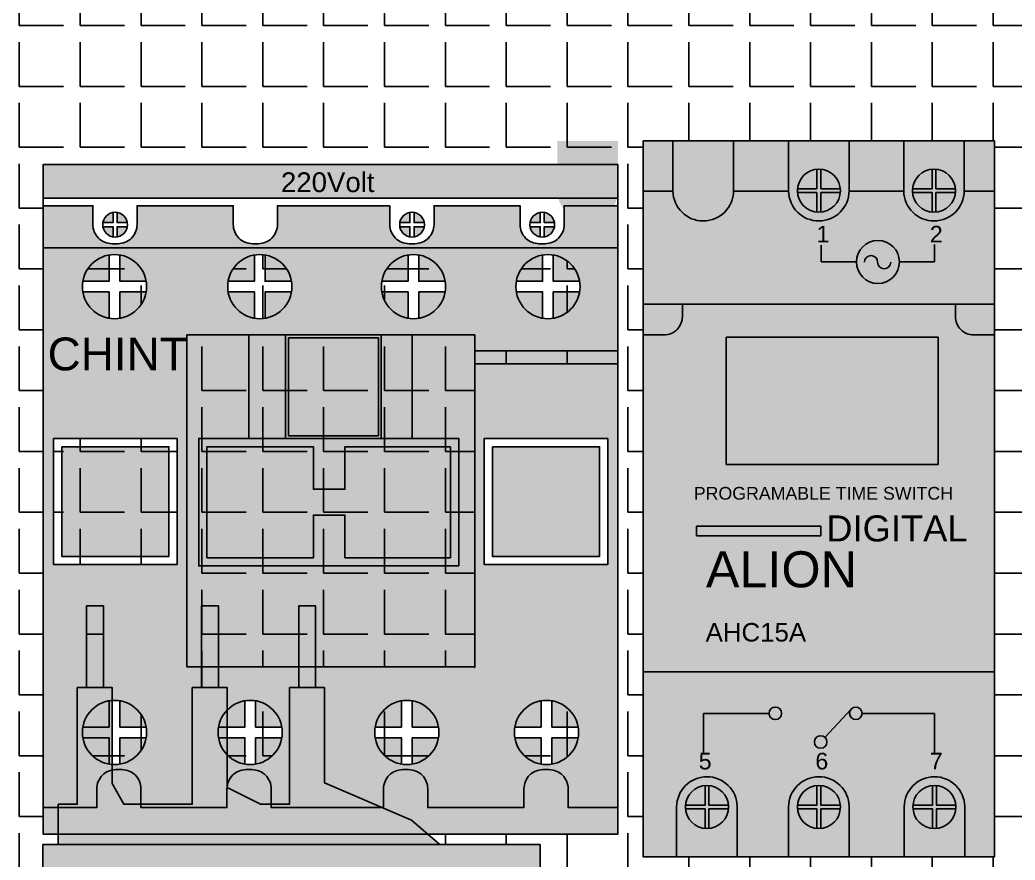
# Model space of a CAD drawing. Header units: millimetres. Extents: x 2499 to 4503, y 2704 to 3691.
# Drawn here: x 2582.6 to 2696.8, y 3380.6 to 3477 of the extents above; entities that cross this region are included whole.
import ezdxf

# ---------------------------------------------------------------- set-up
doc = ezdxf.new("R2010")
doc.units = ezdxf.units.MM
doc.layers.add('Rellenos sólidos', color=7, linetype='Continuous', true_color=0xffffff)
doc.styles.get("Standard").update_dxf_attribs({"font": 'arial.ttf'})

msp = doc.modelspace()

# ---------------------------------------------------------------- hatches: boundary and pattern name
at = {"true_color": 0xc7c8ca}
h = msp.add_hatch(color=9, dxfattribs=at)
h.dxf.hatch_style = 1
edge = h.paths.add_edge_path()
edge.add_line((2657.57, 3463.134), (2657.57, 3457.388))
edge.add_arc((2661.043, 3457.425), 3.473, 180.6084, 360)
edge.add_line((2664.515, 3457.425), (2664.515, 3463.134))
edge.add_line((2664.515, 3463.134), (2657.57, 3463.134))
edge = h.paths.add_edge_path()
edge.add_line((2644.304, 3463.134), (2644.304, 3457.388))
edge.add_arc((2647.777, 3457.425), 3.473, 180.6084, 360)
edge.add_line((2651.249, 3457.425), (2651.249, 3463.134))
edge.add_line((2651.249, 3463.134), (2644.304, 3463.134))
h = msp.add_hatch(color=7)
h.dxf.hatch_style = 1
h.paths.add_polyline_path([(2654.135, 3463.134), (2694.482, 3463.134), (2694.482, 3444.406), (2654.135, 3444.406)])
h = msp.add_hatch(color=9, dxfattribs=at)
h.dxf.hatch_style = 1
edge = h.paths.add_edge_path()
edge.add_line((2670.836, 3463.134), (2670.836, 3457.388))
edge.add_arc((2674.309, 3457.425), 3.473, 180.6084, 360)
edge.add_line((2677.781, 3457.425), (2677.781, 3463.134))
edge.add_line((2677.781, 3463.134), (2670.836, 3463.134))
edge = h.paths.add_edge_path()
edge.add_line((2657.57, 3463.134), (2657.57, 3457.388))
edge.add_arc((2661.043, 3457.425), 3.473, 180.6084, 360)
edge.add_line((2664.515, 3457.425), (2664.515, 3463.134))
edge.add_line((2664.515, 3463.134), (2657.57, 3463.134))
h = msp.add_hatch(color=9, dxfattribs=at)
h.dxf.hatch_style = 1
edge = h.paths.add_edge_path()
edge.add_line((2684.045, 3463.134), (2684.045, 3457.388))
edge.add_arc((2687.518, 3457.425), 3.473, 180.6084, 360)
edge.add_line((2690.99, 3457.425), (2690.99, 3463.134))
edge.add_line((2690.99, 3463.134), (2684.045, 3463.134))
edge = h.paths.add_edge_path()
edge.add_line((2670.779, 3463.134), (2670.779, 3457.388))
edge.add_arc((2674.252, 3457.425), 3.473, 180.6084, 360)
edge.add_line((2677.724, 3457.425), (2677.724, 3463.134))
edge.add_line((2677.724, 3463.134), (2670.779, 3463.134))
at = {"transparency": 33554681}
h = msp.add_hatch(color=150, dxfattribs=at)
h.dxf.hatch_style = 1
h.paths.add_polyline_path([(2651.232, 3460.451), (2585.296, 3460.451), (2585.296, 3456.556), (2651.232, 3456.556)])
at = {"true_color": 0xffffff, "transparency": 33554681}
h = msp.add_hatch(color=7, dxfattribs=at)
h.dxf.hatch_style = 1
h.paths.add_polyline_path([(2590.996, 3455.707), (2585.296, 3455.707), (2585.296, 3450.879), (2651.239, 3450.879), (2651.239, 3455.707), (2645.087, 3455.707), (2645.087, 3453.546, -0.4142136), (2642.885, 3451.344), (2642.218, 3451.344, -0.4142136), (2640.017, 3453.546), (2640.017, 3455.707), (2630.145, 3455.707), (2630.145, 3453.546, -0.4142136), (2627.943, 3451.344), (2627.276, 3451.344, -0.4142136), (2625.075, 3453.546), (2625.075, 3455.707), (2612.18, 3455.707), (2612.18, 3453.546, -0.4142136), (2609.979, 3451.344), (2609.312, 3451.344, -0.4142136), (2607.11, 3453.546), (2607.11, 3455.707), (2596.067, 3455.707), (2596.067, 3453.546, -0.4142136), (2593.865, 3451.344), (2593.198, 3451.344, -0.4142136), (2590.996, 3453.546)])
h = msp.add_hatch(color=7, dxfattribs=at)
h.dxf.hatch_style = 1
h.paths.add_polyline_path([(2594.096, 3398.87), (2594.096, 3395.852), (2597.115, 3395.852, 0.3191977)])
h.paths.add_polyline_path([(2592.868, 3398.87, 0.3191977), (2589.85, 3395.852), (2592.868, 3395.852)])
h.paths.add_polyline_path([(2592.868, 3394.624), (2589.85, 3394.624, 0.3191977), (2592.868, 3391.605)])
h.paths.add_polyline_path([(2597.115, 3394.624), (2594.096, 3394.624), (2594.096, 3391.605, 0.3191977)])
h.paths.add_polyline_path([(2608.44, 3398.87, 0.3191977), (2605.422, 3395.852), (2608.44, 3395.852)])
h.paths.add_polyline_path([(2609.668, 3398.87), (2609.668, 3395.852), (2612.687, 3395.852, 0.3191977)])
h.paths.add_polyline_path([(2612.687, 3394.624), (2609.668, 3394.624), (2609.668, 3391.605, 0.3191977)])
h.paths.add_polyline_path([(2608.44, 3394.624), (2605.422, 3394.624, 0.3191977), (2608.44, 3391.605)])
h.paths.add_polyline_path([(2627.643, 3398.87), (2627.643, 3395.852), (2630.662, 3395.852, 0.3191977)])
h.paths.add_polyline_path([(2626.415, 3398.87, 0.3191977), (2623.397, 3395.852), (2626.415, 3395.852)])
h.paths.add_polyline_path([(2626.415, 3394.624), (2623.397, 3394.624, 0.3191977), (2626.415, 3391.605)])
h.paths.add_polyline_path([(2630.662, 3394.624), (2627.643, 3394.624), (2627.643, 3391.605, 0.3191977)])
h.paths.add_polyline_path([(2642.439, 3398.87, 0.3191977), (2639.42, 3395.852), (2642.439, 3395.852)])
h.paths.add_polyline_path([(2642.439, 3394.624), (2639.42, 3394.624, 0.3191977), (2642.439, 3391.605)])
h.paths.add_polyline_path([(2646.685, 3394.624), (2643.667, 3394.624), (2643.667, 3391.605, 0.3191977)])
h.paths.add_polyline_path([(2643.667, 3398.87), (2643.667, 3395.852), (2646.685, 3395.852, 0.3191977)])
h.paths.add_polyline_path([(2610.766, 3450.048), (2610.766, 3447.029), (2613.785, 3447.029, 0.3191977)])
h.paths.add_polyline_path([(2609.538, 3450.048, 0.3191977), (2606.519, 3447.029), (2609.538, 3447.029)])
h.paths.add_polyline_path([(2609.538, 3445.801), (2606.519, 3445.801, 0.3191977), (2609.538, 3442.783)])
h.paths.add_polyline_path([(2613.785, 3445.801), (2610.766, 3445.801), (2610.766, 3442.783, 0.3191977)])
h.paths.add_polyline_path([(2594.096, 3450.048), (2594.096, 3447.029), (2597.115, 3447.029, 0.3191977)])
h.paths.add_polyline_path([(2592.868, 3450.048, 0.3191977), (2589.85, 3447.029), (2592.868, 3447.029)])
h.paths.add_polyline_path([(2592.868, 3445.801), (2589.85, 3445.801, 0.3191977), (2592.868, 3442.783)])
h.paths.add_polyline_path([(2597.115, 3445.801), (2594.096, 3445.801), (2594.096, 3442.783, 0.3191977)])
h.paths.add_polyline_path([(2627.176, 3450.048, 0.3191977), (2624.157, 3447.029), (2627.176, 3447.029)])
h.paths.add_polyline_path([(2627.176, 3445.801), (2624.157, 3445.801, 0.3191977), (2627.176, 3442.783)])
h.paths.add_polyline_path([(2631.423, 3445.801), (2628.404, 3445.801), (2628.404, 3442.783, 0.3191977)])
h.paths.add_polyline_path([(2628.404, 3450.048), (2628.404, 3447.029), (2631.423, 3447.029, 0.3191977)])
h.paths.add_polyline_path([(2642.608, 3450.048, 0.3191977), (2639.589, 3447.029), (2642.608, 3447.029)])
h.paths.add_polyline_path([(2643.836, 3450.048), (2643.836, 3447.029), (2646.855, 3447.029, 0.3191977)])
h.paths.add_polyline_path([(2646.855, 3445.801), (2643.836, 3445.801), (2643.836, 3442.783, 0.3191977)])
h.paths.add_polyline_path([(2642.608, 3445.801), (2639.589, 3445.801, 0.3191977), (2642.608, 3442.783)])
h.paths.add_polyline_path([(2643.969, 3453.289), (2642.805, 3453.289), (2642.805, 3452.125, 0.3191977)])
h.paths.add_polyline_path([(2642.805, 3454.926), (2642.805, 3453.762), (2643.969, 3453.762, 0.3191977)])
h.paths.add_polyline_path([(2642.332, 3454.926, 0.3191977), (2641.168, 3453.762), (2642.332, 3453.762)])
h.paths.add_polyline_path([(2642.332, 3453.289), (2641.168, 3453.289, 0.3191977), (2642.332, 3452.125)])
h.paths.add_polyline_path([(2629.027, 3453.289), (2627.863, 3453.289), (2627.863, 3452.125, 0.3191977)])
h.paths.add_polyline_path([(2627.863, 3454.926), (2627.863, 3453.762), (2629.027, 3453.762, 0.3191977)])
h.paths.add_polyline_path([(2627.39, 3454.926, 0.3191977), (2626.226, 3453.762), (2627.39, 3453.762)])
h.paths.add_polyline_path([(2627.39, 3453.289), (2626.226, 3453.289, 0.3191977), (2627.39, 3452.125)])
h.paths.add_polyline_path([(2593.311, 3454.926, 0.3191977), (2592.148, 3453.762), (2593.311, 3453.762)])
h.paths.add_polyline_path([(2593.785, 3454.926), (2593.785, 3453.762), (2594.948, 3453.762, 0.3191977)])
h.paths.add_polyline_path([(2594.948, 3453.289), (2593.785, 3453.289), (2593.785, 3452.125, 0.3191977)])
h.paths.add_polyline_path([(2593.311, 3453.289), (2592.148, 3453.289, 0.3191977), (2593.311, 3452.125)])
at = {"true_color": 0x000000, "transparency": 33554681}
h = msp.add_hatch(color=18, dxfattribs=at)
h.dxf.hatch_style = 1
h.paths.add_polyline_path([(2601.793, 3440.869), (2601.771, 3440.869), (2601.793, 3440.894), (2601.793, 3440.869), (2634.847, 3440.869), (2634.847, 3439.037), (2651.239, 3439.037), (2651.239, 3440.869), (2651.239, 3450.879), (2585.296, 3450.879), (2585.296, 3386.605), (2591.448, 3386.605), (2591.448, 3388.767, -0.4142136), (2593.65, 3390.968), (2594.317, 3390.968, -0.4142136), (2596.518, 3388.767), (2596.518, 3386.605), (2606.39, 3386.605), (2606.39, 3388.767, -0.4142136), (2608.592, 3390.968), (2609.259, 3390.968, -0.4142136), (2611.46, 3388.767), (2611.46, 3386.605), (2624.355, 3386.605), (2624.355, 3388.767, -0.4142136), (2626.557, 3390.968), (2627.223, 3390.968, -0.4142136), (2629.425, 3388.767), (2629.425, 3386.605), (2640.469, 3386.605), (2640.469, 3388.767, -0.4142136), (2642.67, 3390.968), (2643.337, 3390.968, -0.4142136), (2645.539, 3388.767), (2645.539, 3386.605), (2651.239, 3386.605), (2651.239, 3437.57), (2634.847, 3437.57), (2634.847, 3402.767), (2601.793, 3402.767)])
h.paths.add_polyline_path([(2600.663, 3428.976), (2600.663, 3414.504), (2586.483, 3414.504), (2586.483, 3428.976)], flags=16)
h.paths.add_polyline_path([(2599.716, 3428.029), (2599.716, 3415.451), (2587.43, 3415.451), (2587.43, 3428.029)], flags=0)
h.paths.add_polyline_path([(2589.798, 3446.415, -1), (2597.166, 3446.415, -1)], flags=16)
h.paths.add_polyline_path([(2606.468, 3446.415, -1), (2613.836, 3446.415, -1)], flags=16)
h.paths.add_polyline_path([(2597.166, 3395.238, -1), (2589.798, 3395.238, -1)], flags=16)
h.paths.add_polyline_path([(2624.106, 3446.415, -1), (2631.474, 3446.415, -1)], flags=16)
h.paths.add_polyline_path([(2612.738, 3395.238, -1), (2605.37, 3395.238, -1)], flags=16)
h.paths.add_polyline_path([(2635.904, 3428.976), (2650.084, 3428.976), (2650.084, 3414.504), (2635.904, 3414.504)], flags=16)
h.paths.add_polyline_path([(2636.85, 3428.029), (2649.137, 3428.029), (2649.137, 3415.451), (2636.85, 3415.451)], flags=0)
h.paths.add_polyline_path([(2630.714, 3395.238, -1), (2623.345, 3395.238, -1)], flags=16)
h.paths.add_polyline_path([(2639.538, 3446.415, -1), (2646.906, 3446.415, -1)], flags=16)
h.paths.add_polyline_path([(2646.737, 3395.238, -1), (2639.368, 3395.238, -1)], flags=16)
h.paths.add_polyline_path([(2584.602, 3434.679), (2602.569, 3434.679), (2602.569, 3442.445), (2584.602, 3442.445)], flags=9)
at = {"true_color": 0xffffff}
h = msp.add_hatch(color=7, dxfattribs=at)
h.dxf.hatch_style = 1
h.paths.add_polyline_path([(2654.135, 3444.406), (2694.482, 3444.406), (2694.482, 3402.2), (2654.135, 3402.2)])
h.paths.add_polyline_path([(2654.135, 3402.2), (2694.482, 3402.2), (2694.482, 3380.973), (2654.135, 3380.973)])
at = {"true_color": 0x000000}
h = msp.add_hatch(color=18, dxfattribs=at)
h.dxf.hatch_style = 1
h.paths.add_polyline_path([(2601.793, 3440.869), (2634.847, 3440.869), (2634.847, 3402.767), (2601.793, 3402.767)])
at = {"true_color": 0x636466}
h = msp.add_hatch(color=251, dxfattribs=at)
h.dxf.hatch_style = 1
h.paths.add_polyline_path([(2663.686, 3440.611), (2688.006, 3440.611), (2688.006, 3426.001), (2663.686, 3426.001)])
h = msp.add_hatch(color=150)
h.dxf.hatch_style = 1
h.paths.add_polyline_path([(2634.847, 3439.037), (2651.239, 3439.037), (2651.239, 3437.57), (2634.847, 3437.57)])
h = msp.add_hatch(color=150)
h.dxf.hatch_style = 1
h.paths.add_polyline_path([(2587.43, 3428.029), (2599.716, 3428.029), (2599.716, 3415.451), (2587.43, 3415.451)])
h.paths.add_polyline_path([(2636.85, 3428.029), (2649.137, 3428.029), (2649.137, 3415.451), (2636.85, 3415.451)])
h = msp.add_hatch(color=150)
h.dxf.hatch_style = 1
h.paths.add_polyline_path([(2632.032, 3428.038), (2632.032, 3415.3), (2619.921, 3415.3), (2619.921, 3420.184), (2616.311, 3420.184), (2616.311, 3415.3), (2604.094, 3415.3), (2604.094, 3428.038), (2616.311, 3428.038), (2616.311, 3423.153), (2619.921, 3423.153), (2619.921, 3428.038)])
at = {"true_color": 0x000000}
h = msp.add_hatch(color=18, dxfattribs=at)
h.dxf.hatch_style = 1
h.paths.add_polyline_path([(2660.277, 3418.9), (2674.529, 3418.9), (2674.529, 3417.826), (2660.277, 3417.826)])
h = msp.add_hatch(color=18, dxfattribs=at)
h.dxf.hatch_style = 1
h.paths.add_polyline_path([(2606.422, 3388.936), (2610.22, 3386.988), (2613.565, 3386.988), (2613.565, 3400.384), (2617.577, 3400.384), (2617.577, 3389.461), (2627.57, 3385.173), (2630.812, 3382.362), (2587.033, 3382.362), (2587.033, 3386.988), (2589.201, 3386.988), (2589.201, 3400.384), (2593.213, 3400.384), (2593.213, 3389.374), (2594.536, 3386.988), (2602.411, 3386.988), (2602.411, 3400.384), (2606.422, 3400.384)])
at = {"true_color": 0xffffff, "transparency": 33554681}
h = msp.add_hatch(color=7, dxfattribs=at)
h.dxf.hatch_style = 1
h.paths.add_polyline_path([(2651.239, 3386.605), (2645.539, 3386.605), (2645.539, 3388.767, 0.4142136), (2643.337, 3390.968), (2642.67, 3390.968, 0.4142136), (2640.469, 3388.767), (2640.469, 3386.605), (2629.425, 3386.605), (2629.425, 3388.767, 0.4142136), (2627.223, 3390.968), (2626.557, 3390.968, 0.4142136), (2624.355, 3388.767), (2624.355, 3386.605), (2611.46, 3386.605), (2611.46, 3388.767, 0.4142136), (2609.259, 3390.968), (2608.592, 3390.968, 0.4142136), (2606.39, 3388.767), (2606.39, 3386.605), (2596.518, 3386.605), (2596.518, 3388.767, 0.4142136), (2594.317, 3390.968), (2593.65, 3390.968, 0.4142136), (2591.448, 3388.767), (2591.448, 3386.605), (2585.296, 3386.605), (2585.296, 3383.546), (2651.239, 3383.546)])
at = {"true_color": 0xc7c8ca}
h = msp.add_hatch(color=9, dxfattribs=at)
h.dxf.hatch_style = 1
edge = h.paths.add_edge_path()
edge.add_line((2664.935, 3380.973), (2664.935, 3386.718))
edge.add_arc((2661.463, 3386.682), 3.473, 0.6084, 180)
edge.add_line((2657.99, 3386.682), (2657.99, 3380.973))
edge.add_line((2657.99, 3380.973), (2664.935, 3380.973))
h = msp.add_hatch(color=9, dxfattribs=at)
h.dxf.hatch_style = 1
edge = h.paths.add_edge_path()
edge.add_line((2677.781, 3380.973), (2677.781, 3386.718))
edge.add_arc((2674.309, 3386.682), 3.473, 0.6084, 180)
edge.add_line((2670.836, 3386.682), (2670.836, 3380.973))
edge.add_line((2670.836, 3380.973), (2677.781, 3380.973))
h = msp.add_hatch(color=9, dxfattribs=at)
h.dxf.hatch_style = 1
edge = h.paths.add_edge_path()
edge.add_line((2691.047, 3380.973), (2691.047, 3386.718))
edge.add_arc((2687.575, 3386.682), 3.473, 0.6084, 180)
edge.add_line((2684.102, 3386.682), (2684.102, 3380.973))
edge.add_line((2684.102, 3380.973), (2691.047, 3380.973))
h = msp.add_hatch(color=7)
h.dxf.hatch_style = 1
h.paths.add_polyline_path([(2585.262, 3382.362), (2642.324, 3382.362), (2642.324, 3342.535), (2585.262, 3342.535)])
at = {"layer": 'Rellenos sólidos', "transparency": 33554681}
h = msp.add_hatch(dxfattribs=at)
h.set_pattern_fill('ANGLE', color=9)
h.set_pattern_definition([(0, (151.768, -71.9964), (0, 6.985), [5.08, -1.905]), (90, (151.768, -71.9964), (-6.985, 4e-16), [5.08, -1.905])])
h.paths.add_polyline_path([(2789.174, 3680.88), (2509.174, 3680.88), (2509.174, 3300.88), (2789.174, 3300.88)])
h.paths.add_polyline_path([(2585.517, 3655.764), (2735.77, 3655.764), (2735.77, 3625.764), (2736.04, 3625.764), (2736.04, 3325.098), (2706.04, 3325.098), (2706.04, 3481.035), (2585.816, 3481.035), (2585.816, 3511.035), (2706.04, 3511.035), (2706.04, 3625.764), (2585.517, 3625.764)], flags=16)
h.paths.add_polyline_path([(2622.415, 3562.938), (2622.415, 3577.969), (2638.415, 3577.969), (2638.415, 3562.938, 0.4550691), (2639.517, 3561.978), (2639.517, 3592.469), (2621.517, 3592.469), (2621.517, 3588.935), (2636.672, 3588.933), (2636.672, 3587.736), (2621.517, 3587.738), (2621.517, 3561.972, 0.3928548)], flags=0)
h.paths.add_polyline_path([(2626.528, 3603.019), (2630.217, 3603.019), (2630.217, 3606.708, 0.3708915)], flags=0)
h.paths.add_polyline_path([(2630.517, 3592.469), (2630.517, 3598.719), (2630.217, 3602.419), (2630.217, 3598.719)], flags=0)
h.paths.add_polyline_path([(2585.517, 3612.969), (2603.517, 3612.969), (2621.517, 3612.969), (2621.517, 3592.469), (2639.517, 3592.469), (2639.517, 3547.469), (2639.517, 3526.969), (2636.059, 3526.969), (2636.059, 3525.725, -0.4142136), (2635.09, 3524.756), (2625.344, 3524.756, -0.4142136), (2624.374, 3525.725), (2624.374, 3526.969), (2621.517, 3526.969), (2603.517, 3526.969), (2599.884, 3526.969), (2599.884, 3525.769, -0.4142136), (2598.915, 3524.8), (2589.169, 3524.8, -0.4142136), (2588.199, 3525.769), (2588.199, 3526.969), (2585.517, 3526.969), (2585.517, 3547.469), (2585.517, 3592.469)], flags=16)
h.paths.add_polyline_path([(2598.506, 3602.419), (2594.817, 3602.419), (2594.817, 3598.731, 0.3708915)], flags=0)
h.paths.add_polyline_path([(2594.217, 3602.419), (2594.217, 3598.719), (2594.517, 3592.469), (2594.517, 3598.719)], flags=0)
h.paths.add_polyline_path([(2616.506, 3602.419), (2612.817, 3602.419), (2612.817, 3598.731, 0.3708915)], flags=0)
h.paths.add_polyline_path([(2612.217, 3602.419), (2612.217, 3598.719), (2612.517, 3592.469), (2612.517, 3598.719)], flags=0)
h.paths.add_polyline_path([(2595.043, 3582.482), (2600.085, 3582.482), (2600.085, 3580.684), (2595.043, 3580.684)], flags=0)
h.paths.add_polyline_path([(2609.448, 3582.482), (2614.49, 3582.482), (2614.49, 3580.684), (2609.448, 3580.684)], flags=0)
h.paths.add_polyline_path([(2627.635, 3582.302), (2632.677, 3582.302), (2632.677, 3580.504), (2627.635, 3580.504)], flags=0)
h.paths.add_polyline_path([(2598.506, 3536.919), (2594.817, 3536.919), (2594.817, 3533.231, 0.3708915)], flags=0)
h.paths.add_polyline_path([(2594.517, 3547.469), (2594.517, 3541.219), (2594.817, 3537.519), (2594.817, 3541.219)], flags=0)
h.paths.add_polyline_path([(2663.529, 3562.626), (2663.529, 3577.657), (2679.529, 3577.657), (2679.529, 3562.626, 0.4550691), (2680.631, 3561.666), (2680.631, 3592.157), (2662.631, 3592.157), (2662.631, 3588.622), (2677.786, 3588.62), (2677.786, 3587.423), (2662.66, 3587.428), (2662.631, 3587.428), (2662.631, 3561.659, 0.3928548)], flags=0)
h.paths.add_polyline_path([(2645.529, 3562.626), (2645.529, 3577.657), (2661.529, 3577.657), (2661.529, 3562.626, 0.4550691), (2662.631, 3561.666), (2662.631, 3561.657), (2680.631, 3561.657), (2680.631, 3592.157), (2662.631, 3592.157), (2662.574, 3592.157), (2644.631, 3592.157), (2644.631, 3561.659, 0.3928548)], flags=0)
h.paths.add_polyline_path([(2644.631, 3612.657), (2662.638, 3612.657), (2680.631, 3612.657), (2680.631, 3592.157), (2680.631, 3547.157), (2680.631, 3526.657), (2677.173, 3526.657), (2677.173, 3525.412, -0.4142136), (2676.204, 3524.443), (2666.458, 3524.443, -0.4142136), (2665.489, 3525.412), (2665.489, 3526.657), (2662.631, 3526.657), (2658.998, 3526.657), (2658.998, 3525.456, -0.4142136), (2658.029, 3524.487), (2648.283, 3524.487, -0.4142136), (2647.314, 3525.456), (2647.314, 3526.657), (2644.631, 3526.657), (2644.631, 3547.157), (2644.631, 3556.893, -0.1162283), (2644.529, 3557.326), (2644.529, 3561.657), (2644.631, 3592.157)], flags=16)
h.paths.add_polyline_path([(2667.642, 3602.707), (2671.331, 3602.707), (2671.331, 3606.395, 0.3708915)], flags=0)
h.paths.add_polyline_path([(2671.631, 3592.157), (2671.631, 3598.407), (2671.331, 3602.107), (2671.331, 3598.407)], flags=0)
h.paths.add_polyline_path([(2675.62, 3536.607), (2671.931, 3536.607), (2671.931, 3532.918, 0.3708915)], flags=0)
h.paths.add_polyline_path([(2671.631, 3547.157), (2671.631, 3540.907), (2671.931, 3537.207), (2671.931, 3540.907)], flags=0)
h.paths.add_polyline_path([(2657.62, 3536.607), (2653.931, 3536.607), (2653.931, 3532.918, 0.3708915)], flags=0)
h.paths.add_polyline_path([(2653.631, 3547.157), (2653.631, 3540.907), (2653.931, 3537.207), (2653.931, 3540.907)], flags=0)
h.paths.add_polyline_path([(2649.642, 3602.707), (2653.331, 3602.707), (2653.331, 3606.395, 0.3708915)], flags=0)
h.paths.add_polyline_path([(2653.631, 3592.157), (2653.631, 3598.407), (2653.331, 3602.107), (2653.331, 3598.407)], flags=0)
h.paths.add_polyline_path([(2644.631, 3557.657), (2662.687, 3557.657), (2680.471, 3557.657, -0.52034), (2679.56, 3556.357), (2673.054, 3556.357, 0.0368354), (2672.912, 3556.346), (2662.634, 3554.836), (2662.631, 3547.157), (2662.613, 3547.157), (2644.631, 3547.157)], flags=0)
h.paths.add_polyline_path([(2616.506, 3536.919), (2612.817, 3536.919), (2612.817, 3533.231, 0.3708915)], flags=0)
h.paths.add_polyline_path([(2612.517, 3547.469), (2612.517, 3541.219), (2612.217, 3537.519), (2612.217, 3541.219)], flags=0)
h.paths.add_polyline_path([(2654.157, 3582.169), (2659.199, 3582.169), (2659.199, 3580.371), (2654.157, 3580.371)], flags=0)
h.paths.add_polyline_path([(2634.506, 3536.919), (2630.817, 3536.919), (2630.817, 3533.231, 0.3708915)], flags=0)
h.paths.add_polyline_path([(2668.75, 3581.99), (2673.792, 3581.99), (2673.792, 3580.191), (2668.75, 3580.191)], flags=0)
h.paths.add_polyline_path([(2585.296, 3460.451), (2651.232, 3460.451), (2651.232, 3456.556), (2651.239, 3456.556), (2651.239, 3450.879), (2651.239, 3383.546), (2629.446, 3383.546), (2630.812, 3382.362), (2642.324, 3382.362), (2642.324, 3342.535), (2640.123, 3342.535), (2640.123, 3321.866), (2638.797, 3321.87), (2638.797, 3319.019), (2629.345, 3319.019), (2629.345, 3321.897), (2618.824, 3321.927), (2618.824, 3319.019), (2609.372, 3319.019), (2609.372, 3321.954), (2600.675, 3321.979), (2600.675, 3319.019), (2591.223, 3319.019), (2591.223, 3322.006), (2587.842, 3322.016), (2587.842, 3342.535), (2585.262, 3342.535), (2585.262, 3382.362), (2587.033, 3382.362), (2587.033, 3383.546), (2585.296, 3383.546), (2585.296, 3450.879), (2585.296, 3456.556)], flags=16)
h.paths.add_polyline_path([(2594.948, 3453.289), (2593.785, 3453.289), (2593.785, 3452.125, 0.3191977)], flags=16)
h.paths.add_polyline_path([(2629.027, 3453.289), (2627.863, 3453.289), (2627.863, 3452.125, 0.3191977)], flags=16)
h.paths.add_polyline_path([(2643.969, 3453.289), (2642.805, 3453.289), (2642.805, 3452.125, 0.3191977)], flags=16)
h.paths.add_polyline_path([(2597.166, 3446.415, -1), (2589.798, 3446.415, -1)], flags=16)
h.paths.add_polyline_path([(2613.836, 3446.415, -1), (2606.468, 3446.415, -1)], flags=16)
h.paths.add_polyline_path([(2631.474, 3446.415, -1), (2624.106, 3446.415, -1)], flags=16)
h.paths.add_polyline_path([(2634.847, 3440.869), (2634.847, 3439.037), (2651.239, 3439.037), (2651.239, 3437.57), (2634.847, 3437.57), (2634.847, 3402.767), (2616.565, 3402.767), (2616.565, 3400.384), (2614.624, 3400.384), (2614.624, 3402.767), (2605.41, 3402.767), (2605.41, 3400.384), (2603.469, 3400.384), (2603.469, 3402.767), (2601.793, 3402.767), (2601.793, 3440.869), (2601.771, 3440.869), (2601.793, 3440.894), (2601.793, 3440.869)], flags=16)
h.paths.add_polyline_path([(2654.135, 3463.134), (2670.836, 3463.134), (2670.836, 3463.134), (2677.781, 3463.134), (2684.045, 3463.134), (2684.045, 3463.134), (2690.99, 3463.134), (2694.482, 3463.134), (2694.482, 3444.406), (2694.482, 3440.87), (2694.482, 3402.2), (2694.482, 3380.973), (2691.047, 3380.973), (2691.047, 3380.973), (2684.102, 3380.973), (2677.781, 3380.973), (2677.781, 3380.973), (2670.836, 3380.973), (2664.935, 3380.973), (2664.935, 3380.973), (2657.99, 3380.973), (2654.135, 3380.973), (2654.135, 3402.2), (2654.135, 3444.406)], flags=16)
h.paths.add_polyline_path([(2664.515, 3463.134), (2664.515, 3457.388), (2664.515, 3457.388, -0.9894375), (2657.57, 3457.388), (2657.57, 3463.134)], flags=0)
h.paths.add_polyline_path([(2608.888, 3440.869), (2613.115, 3440.869), (2624.08, 3440.869), (2627.621, 3440.869), (2627.621, 3428.985), (2632.979, 3428.985), (2632.979, 3414.353), (2603.148, 3414.353), (2603.148, 3428.985), (2608.888, 3428.985)], flags=0)
h.paths.add_polyline_path([(2613.43, 3440.554), (2623.765, 3440.554), (2623.765, 3429.3), (2613.43, 3429.3)], flags=0)
h.paths.add_polyline_path([(2646.906, 3446.415, -1), (2639.538, 3446.415, -1)], flags=16)
h.paths.add_polyline_path([(2586.483, 3428.976), (2600.663, 3428.976), (2600.663, 3414.504), (2586.483, 3414.504)], flags=16)
h.paths.add_polyline_path([(2587.43, 3428.029), (2599.716, 3428.029), (2599.716, 3415.451), (2587.43, 3415.451)], flags=0)
h.paths.add_polyline_path([(2604.094, 3428.038), (2616.311, 3428.038), (2616.311, 3423.153), (2619.921, 3423.153), (2619.921, 3428.038), (2632.032, 3428.038), (2632.032, 3415.3), (2619.921, 3415.3), (2619.921, 3420.184), (2616.311, 3420.184), (2616.311, 3415.3), (2604.094, 3415.3)], flags=0)
h.paths.add_polyline_path([(2676.77, 3457.209), (2674.525, 3457.209), (2674.525, 3454.964, 0.3637788)], flags=0)
h.paths.add_polyline_path([(2674.092, 3459.896), (2674.092, 3457.641), (2674.525, 3457.641), (2674.525, 3459.896)], flags=0)
h.paths.add_polyline_path([(2671.838, 3457.641), (2674.092, 3457.641), (2674.092, 3457.209), (2671.838, 3457.209)], flags=0)
h.paths.add_polyline_path([(2654.135, 3444.406), (2658.645, 3444.406), (2658.645, 3442.965, -0.4142136), (2656.55, 3440.87), (2654.135, 3440.87)], flags=0)
h.paths.add_polyline_path([(2678.614, 3449.249, -1), (2683.555, 3449.249, -1)], flags=0)
h.paths.add_polyline_path([(2689.979, 3457.209), (2687.734, 3457.209), (2687.734, 3454.964, 0.3637788)], flags=0)
h.paths.add_polyline_path([(2635.904, 3428.976), (2650.084, 3428.976), (2650.084, 3414.504), (2635.904, 3414.504)], flags=0)
h.paths.add_polyline_path([(2687.302, 3459.896), (2687.302, 3457.641), (2687.734, 3457.641), (2687.734, 3459.896)], flags=0)
h.paths.add_polyline_path([(2685.047, 3457.641), (2687.302, 3457.641), (2687.302, 3457.209), (2685.047, 3457.209)], flags=0)
h.paths.add_polyline_path([(2636.85, 3428.029), (2649.137, 3428.029), (2649.137, 3415.451), (2636.85, 3415.451)], flags=0)
h.paths.add_polyline_path([(2663.686, 3440.611), (2688.006, 3440.611), (2688.006, 3426.001), (2663.686, 3426.001)], flags=0)
h.paths.add_polyline_path([(2590.26, 3409.763), (2592.2, 3409.763), (2592.2, 3400.384), (2590.26, 3400.384)], flags=16)
h.paths.add_polyline_path([(2597.166, 3395.238, -1), (2589.798, 3395.238, -1)], flags=16)
h.paths.add_polyline_path([(2612.738, 3395.238, -1), (2605.37, 3395.238, -1)], flags=16)
h.paths.add_polyline_path([(2660.277, 3418.9), (2674.529, 3418.9), (2674.529, 3417.826), (2660.277, 3417.826)], flags=0)
h.paths.add_polyline_path([(2630.714, 3395.238, -1), (2623.345, 3395.238, -1)], flags=16)
h.paths.add_polyline_path([(2646.737, 3395.238, -1), (2639.368, 3395.238, -1)], flags=16)
h.paths.add_polyline_path([(2602.927, 3378.887), (2609.759, 3378.887), (2609.759, 3378.219), (2602.927, 3378.219)], flags=16)
h.paths.add_polyline_path([(2592.77, 3376.255), (2635.699, 3376.255, -0.4142136), (2641.155, 3370.799), (2641.155, 3361.445, -0.4142136), (2635.699, 3355.989), (2592.77, 3355.989, -0.4142136), (2587.313, 3361.445), (2587.313, 3370.799, -0.4142136)], flags=16)
h.paths.add_polyline_path([(2668.599, 3397.431, -1), (2670.028, 3397.431, -1)], flags=0)
h.paths.add_polyline_path([(2606.315, 3366.028, -0.1381741), (2605.424, 3362.43, -0.1657212), (2612.55, 3368.408), (2612.563, 3375.088), (2604.846, 3375.088, 0.1989124), (2594.651, 3370.866, -0.6678444)], flags=0)
h.paths.add_polyline_path([(2679.269, 3397.431, -1), (2677.839, 3397.431, -0.1897816), (2678.031, 3397.918), (2675.005, 3394.67, -0.2080751), (2675.232, 3394.148, -1), (2673.803, 3394.148, -0.6555262), (2675.005, 3394.67), (2678.031, 3397.918, -0.6809807)], flags=0)
h.paths.add_polyline_path([(2659.002, 3386.898), (2661.247, 3386.898), (2661.247, 3389.143, 0.3637788)], flags=0)
h.paths.add_polyline_path([(2597.477, 3368.401), (2599.32, 3367.057), (2600.667, 3368.898), (2601.856, 3368.028), (2600.51, 3366.188), (2602.351, 3364.845), (2601.482, 3363.655), (2599.64, 3364.999), (2598.293, 3363.159), (2597.104, 3364.029), (2598.45, 3365.868), (2596.609, 3367.211)], flags=0)
h.paths.add_polyline_path([(2661.679, 3386.898), (2663.933, 3386.898), (2663.933, 3386.465), (2661.679, 3386.465)], flags=0)
h.paths.add_polyline_path([(2671.848, 3386.898), (2674.092, 3386.898), (2674.092, 3389.143, 0.3637788)], flags=0)
h.paths.add_polyline_path([(2674.525, 3386.898), (2676.779, 3386.898), (2676.779, 3386.465), (2674.525, 3386.465)], flags=0)
h.paths.add_polyline_path([(2624.455, 3368.48), (2632.649, 3368.48, -0.882178), (2632.649, 3358.24), (2624.455, 3358.24, -0.882178)], flags=0)
h.paths.add_polyline_path([(2627.821, 3363.456, -1), (2621.861, 3363.456, -1)], flags=0)
h.paths.add_polyline_path([(2626.058, 3363.456, -1), (2623.624, 3363.456, -1)], flags=0)
h.paths.add_polyline_path([(2632.072, 3366.395), (2632.088, 3366.365, -0.0809826), (2633.049, 3366.365), (2633.066, 3366.395), (2633.066, 3366.363, -0.3660848), (2635.556, 3363.417, -1), (2629.582, 3363.417, -0.3660848), (2632.072, 3366.363)], flags=0)
h.paths.add_polyline_path([(2685.114, 3386.898), (2687.358, 3386.898), (2687.358, 3389.143, 0.3637788)], flags=0)
h.paths.add_polyline_path([(2687.791, 3386.465), (2690.045, 3386.465), (2687.791, 3386.898)], flags=0)
h.paths.add_polyline_path([(2596.575, 3350.519, -1), (2590.846, 3350.519, -1)], flags=16)
h.paths.add_polyline_path([(2607.912, 3350.519, -1), (2602.183, 3350.519, -1)], flags=16)
h.paths.add_polyline_path([(2623.571, 3350.519, -1), (2617.843, 3350.519, -1)], flags=16)
h.paths.add_polyline_path([(2635.508, 3350.519, -1), (2629.779, 3350.519, -1)], flags=16)
h.paths.add_polyline_path([(2598.514, 3332.364, -1), (2592.786, 3332.364, -1)], flags=16)
h.paths.add_polyline_path([(2616.878, 3332.238, -1), (2611.149, 3332.238, -1)], flags=16)
h.paths.add_polyline_path([(2635.672, 3332.364, -1), (2629.944, 3332.364, -1)], flags=16)
h.paths.add_polyline_path([(2646.497, 3580.491), (2648.97, 3580.491), (2648.97, 3581.369), (2646.497, 3581.369)], flags=8)
h.paths.add_polyline_path([(2646.517, 3581.449), (2648.902, 3581.449), (2648.902, 3582.327), (2646.517, 3582.327)], flags=8)
h.paths.add_polyline_path([(2646.043, 3582.381), (2648.9, 3582.381), (2648.9, 3583.82), (2646.043, 3583.82)], flags=8)
h.paths.add_polyline_path([(2646.012, 3583.945), (2651.022, 3583.945), (2651.022, 3585.367), (2646.012, 3585.367)], flags=8)
h.paths.add_polyline_path([(2645.604, 3587.587), (2657.567, 3587.587), (2657.567, 3591.465), (2645.604, 3591.465)], flags=8)
h.paths.add_polyline_path([(2686.484, 3450.431), (2688.925, 3450.431), (2688.925, 3454.37), (2686.484, 3454.37)], flags=8)
h.paths.add_polyline_path([(2673.26, 3450.431), (2675.701, 3450.431), (2675.701, 3454.37), (2673.26, 3454.37)], flags=8)
h.paths.add_polyline_path([(2686.434, 3389.948), (2688.875, 3389.948), (2688.875, 3393.887), (2686.434, 3393.887)], flags=8)
h.paths.add_polyline_path([(2673.325, 3389.94), (2675.766, 3389.94), (2675.766, 3393.879), (2673.325, 3393.879)], flags=8)
h.paths.add_polyline_path([(2659.931, 3389.948), (2662.372, 3389.948), (2662.372, 3393.887), (2659.931, 3393.887)], flags=8)
h.paths.add_polyline_path([(2660.78, 3404.48), (2673.382, 3404.48), (2673.382, 3408.853), (2660.78, 3408.853)], flags=8)
h.paths.add_polyline_path([(2660.304, 3409.565), (2679.718, 3409.565), (2679.718, 3418.087), (2660.304, 3418.087)], flags=8)
h.paths.add_polyline_path([(2674.088, 3415.485), (2691.808, 3415.485), (2691.808, 3421.639), (2674.088, 3421.639)], flags=8)
h.paths.add_polyline_path([(2659.44, 3421.141), (2689.91, 3421.141), (2689.91, 3424.143), (2659.44, 3424.143)], flags=8)
h.paths.add_polyline_path([(2611.922, 3456.023), (2623.796, 3456.023), (2623.796, 3460.694), (2611.922, 3460.694)], flags=24)
h.paths.add_polyline_path([(2584.602, 3434.679), (2602.569, 3434.679), (2602.569, 3442.445), (2584.602, 3442.445)], flags=24)
h.paths.add_polyline_path([(2629.551, 3322.863), (2636.434, 3322.863), (2636.434, 3327.167), (2629.551, 3327.167)], flags=8)
h.paths.add_polyline_path([(2611.026, 3322.863), (2617.909, 3322.863), (2617.909, 3327.167), (2611.026, 3327.167)], flags=8)
h.paths.add_polyline_path([(2591.369, 3322.863), (2598.252, 3322.863), (2598.252, 3327.167), (2591.369, 3327.167)], flags=8)
h.paths.add_polyline_path([(2618.522, 3343.174), (2622.811, 3343.174), (2622.811, 3347.478), (2618.522, 3347.478)], flags=24)
h.paths.add_polyline_path([(2630.11, 3343.285), (2634.4, 3343.285), (2634.4, 3347.59), (2630.11, 3347.59)], flags=24)
h.paths.add_polyline_path([(2602.902, 3343.084), (2607.192, 3343.084), (2607.192, 3347.388), (2602.902, 3347.388)], flags=24)
h.paths.add_polyline_path([(2591.334, 3343.06), (2595.624, 3343.06), (2595.624, 3347.364), (2591.334, 3347.364)], flags=24)
h.paths.add_polyline_path([(2621.33, 3376.79), (2635.673, 3376.79), (2635.673, 3381.094), (2621.33, 3381.094)], flags=24)
h.paths.add_polyline_path([(2592.267, 3376.787), (2602.556, 3376.787), (2602.556, 3381.234), (2592.267, 3381.234)], flags=24)
h.paths.add_polyline_path([(2605.189, 3356.932), (2613.69, 3356.932), (2613.69, 3361.237), (2605.189, 3361.237)], flags=8)
h.paths.add_polyline_path([(2628.661, 3369.024), (2639.434, 3369.024), (2639.434, 3373.328), (2628.661, 3373.328)], flags=8)
h.paths.add_polyline_path([(2617.591, 3369.022), (2626.58, 3369.022), (2626.58, 3373.327), (2617.591, 3373.327)], flags=8)
h.paths.add_polyline_path([(2589.877, 3579.934), (2592.344, 3579.934), (2592.344, 3582.073), (2589.877, 3582.073)], flags=8)
h.paths.add_polyline_path([(2589.394, 3581.73), (2594.395, 3581.73), (2594.395, 3585.203), (2589.394, 3585.203)], flags=8)
h.paths.add_polyline_path([(2589.003, 3586.51), (2600.923, 3586.51), (2600.923, 3591.662), (2589.003, 3591.662)], flags=8)

# ---------------------------------------------------------------- linework, layer by layer
for p, q in [((2654.135, 3463.134), (2694.482, 3463.134)), ((2634.753, 3440.881), (2634.847, 3440.773)), ((2694.482, 3380.973), (2654.135, 3380.973))]:
    msp.add_line(p, q)
at = {"color": 18, "true_color": 0x000000}
for p, q in [((2674.092, 3459.896), (2674.092, 3457.641)), ((2674.525, 3459.896), (2674.525, 3457.641)), ((2687.302, 3459.896), (2687.302, 3457.641)), ((2687.734, 3459.896), (2687.734, 3457.641)), ((2654.135, 3457.388), (2657.57, 3457.388)), ((2664.515, 3457.388), (2670.836, 3457.388)), ((2671.838, 3457.641), (2674.092, 3457.641)), ((2671.838, 3457.209), (2674.092, 3457.209)), ((2674.092, 3457.209), (2674.092, 3454.955)), ((2674.525, 3457.641), (2676.779, 3457.641)), ((2674.525, 3457.209), (2674.525, 3454.955)), ((2674.525, 3457.209), (2676.779, 3457.209)), ((2677.781, 3457.388), (2684.005, 3457.388)), ((2685.047, 3457.641), (2687.302, 3457.641)), ((2685.047, 3457.209), (2687.302, 3457.209)), ((2687.302, 3457.209), (2687.302, 3454.955)), ((2687.734, 3457.641), (2689.988, 3457.641)), ((2687.734, 3457.209), (2687.734, 3454.955)), ((2687.734, 3457.209), (2689.988, 3457.209)), ((2690.95, 3457.388), (2694.482, 3457.388)), ((2687.588, 3449.249), (2687.588, 3451.259)), ((2674.575, 3449.249), (2674.575, 3451.162)), ((2674.575, 3449.249), (2678.614, 3449.249)), ((2683.555, 3449.249), (2687.588, 3449.249)), ((2675.005, 3394.67), (2678.031, 3397.918)), ((2661.067, 3397.431), (2668.599, 3397.431)), ((2661.067, 3392.903), (2661.067, 3397.431)), ((2679.269, 3397.431), (2687.586, 3397.431)), ((2687.586, 3392.903), (2687.586, 3397.431))]:
    msp.add_line(p, q, dxfattribs=at)
for points in [[(2654.135, 3463.134), (2694.482, 3463.134), (2694.482, 3444.406), (2654.135, 3444.406)], [(2654.135, 3444.406), (2694.482, 3444.406), (2694.482, 3402.2), (2654.135, 3402.2)], [(2660.277, 3418.9), (2674.529, 3418.9), (2674.529, 3417.826), (2660.277, 3417.826)], [(2654.135, 3402.2), (2694.482, 3402.2), (2694.482, 3380.973), (2654.135, 3380.973)], [(2585.262, 3382.362), (2642.324, 3382.362), (2642.324, 3342.535), (2585.262, 3342.535)]]:
    msp.add_lwpolyline(points, close=True, dxfattribs=at)
for points in [[(2657.57, 3463.134), (2657.57, 3457.388, 0.9947048), (2664.515, 3457.425), (2664.515, 3463.134), (2657.57, 3463.134)], [(2585.296, 3386.605), (2591.448, 3386.605), (2591.448, 3388.767, -0.4142136), (2593.65, 3390.968), (2594.317, 3390.968, -0.4142136), (2596.518, 3388.767), (2596.518, 3386.605), (2606.39, 3386.605), (2606.39, 3388.767, -0.4142136), (2608.592, 3390.968), (2609.259, 3390.968, -0.4142136), (2611.46, 3388.767), (2611.46, 3386.605), (2624.355, 3386.605), (2624.355, 3388.767, -0.4142136), (2626.557, 3390.968), (2627.223, 3390.968, -0.4142136), (2629.425, 3388.767), (2629.425, 3386.605), (2640.469, 3386.605), (2640.469, 3388.767, -0.4142136), (2642.67, 3390.968), (2643.337, 3390.968, -0.4142136), (2645.539, 3388.767), (2645.539, 3386.605), (2651.239, 3386.605)]]:
    msp.add_lwpolyline(points, format="xyb", dxfattribs=at)
for points in [[(2670.836, 3463.134), (2670.836, 3457.388, 0.9947048), (2677.781, 3457.425), (2677.781, 3463.134)], [(2684.045, 3463.134), (2684.045, 3457.388, 0.9947048), (2690.99, 3457.425), (2690.99, 3463.134)]]:
    msp.add_lwpolyline(points, format="xyb", close=True, dxfattribs=at)
at = {"color": 0}
for points in [[(2585.296, 3456.556), (2651.232, 3456.556), (2651.232, 3460.451), (2585.296, 3460.451)], [(2585.296, 3450.879), (2651.239, 3450.879), (2651.239, 3456.556), (2585.296, 3456.556)]]:
    msp.add_lwpolyline(points, close=True, dxfattribs=at)
msp.add_lwpolyline([(2651.239, 3455.707), (2645.087, 3455.707), (2645.087, 3453.546, -0.4142136), (2642.885, 3451.344), (2642.218, 3451.344, -0.4142136), (2640.017, 3453.546), (2640.017, 3455.707), (2630.145, 3455.707), (2630.145, 3453.546, -0.4142136), (2627.943, 3451.344), (2627.276, 3451.344, -0.4142136), (2625.075, 3453.546), (2625.075, 3455.707), (2612.18, 3455.707), (2612.18, 3453.546, -0.4142136), (2609.979, 3451.344), (2609.312, 3451.344, -0.4142136), (2607.11, 3453.546), (2607.11, 3455.707), (2596.067, 3455.707), (2596.067, 3453.546, -0.4142136), (2593.865, 3451.344), (2593.198, 3451.344, -0.4142136), (2590.996, 3453.546), (2590.996, 3455.707), (2585.296, 3455.707)], format="xyb")
for points in [[(2592.148, 3453.762), (2593.311, 3453.762), (2593.311, 3454.926)], [(2593.785, 3454.926), (2593.785, 3453.762), (2594.948, 3453.762)], [(2626.226, 3453.762), (2627.39, 3453.762), (2627.39, 3454.926)], [(2627.863, 3454.926), (2627.863, 3453.762), (2629.027, 3453.762)], [(2641.168, 3453.762), (2642.332, 3453.762), (2642.332, 3454.926)], [(2642.805, 3454.926), (2642.805, 3453.762), (2643.969, 3453.762)], [(2592.148, 3453.289), (2593.311, 3453.289), (2593.311, 3452.125)], [(2593.785, 3452.125), (2593.785, 3453.289), (2594.948, 3453.289)], [(2626.226, 3453.289), (2627.39, 3453.289), (2627.39, 3452.125)], [(2627.863, 3452.125), (2627.863, 3453.289), (2629.027, 3453.289)], [(2641.168, 3453.289), (2642.332, 3453.289), (2642.332, 3452.125)], [(2642.805, 3452.125), (2642.805, 3453.289), (2643.969, 3453.289)], [(2601.782, 3440.881), (2601.771, 3440.869), (2634.847, 3440.869)], [(2651.239, 3440.869), (2651.239, 3402.767)], [(2616.311, 3428.985), (2619.921, 3428.985)], [(2619.921, 3414.353), (2616.311, 3414.353)], [(2634.753, 3402.658), (2634.847, 3402.767), (2601.793, 3402.767)]]:
    msp.add_lwpolyline(points)
for points in [[(2585.296, 3450.879), (2651.239, 3450.879), (2651.239, 3383.546), (2585.296, 3383.546)], [(2601.793, 3440.869), (2634.847, 3440.869), (2634.847, 3402.767), (2601.793, 3402.767)], [(2608.888, 3440.869), (2613.115, 3440.869), (2613.115, 3428.985), (2608.888, 3428.985)], [(2613.115, 3440.869), (2624.08, 3440.869), (2624.08, 3428.985), (2613.115, 3428.985)], [(2613.43, 3440.554), (2623.765, 3440.554), (2623.765, 3429.3), (2613.43, 3429.3)], [(2624.08, 3440.869), (2627.621, 3440.869), (2627.621, 3428.985), (2624.08, 3428.985)], [(2663.686, 3440.611), (2688.006, 3440.611), (2688.006, 3426.001), (2663.686, 3426.001)], [(2634.847, 3439.037), (2651.239, 3439.037), (2651.239, 3437.57), (2634.847, 3437.57)], [(2586.483, 3428.976), (2600.663, 3428.976), (2600.663, 3414.504), (2586.483, 3414.504)], [(2632.979, 3428.985), (2632.979, 3414.353), (2603.148, 3414.353), (2603.148, 3428.985)], [(2635.904, 3428.976), (2650.084, 3428.976), (2650.084, 3414.504), (2635.904, 3414.504)], [(2587.43, 3428.029), (2599.716, 3428.029), (2599.716, 3415.451), (2587.43, 3415.451)], [(2632.032, 3428.038), (2632.032, 3415.3), (2619.921, 3415.3), (2619.921, 3420.184), (2616.311, 3420.184), (2616.311, 3415.3), (2604.094, 3415.3), (2604.094, 3428.038), (2616.311, 3428.038), (2616.311, 3423.153), (2619.921, 3423.153), (2619.921, 3428.038)], [(2636.85, 3428.029), (2649.137, 3428.029), (2649.137, 3415.451), (2636.85, 3415.451)], [(2590.26, 3400.384), (2592.2, 3400.384), (2592.2, 3409.763), (2590.26, 3409.763)], [(2603.469, 3400.384), (2605.41, 3400.384), (2605.41, 3409.763), (2603.469, 3409.763)], [(2614.624, 3400.384), (2616.565, 3400.384), (2616.565, 3409.763), (2614.624, 3409.763)], [(2606.422, 3388.936), (2610.22, 3386.988), (2613.565, 3386.988), (2613.565, 3400.384), (2617.577, 3400.384), (2617.577, 3389.461), (2627.57, 3385.173), (2630.812, 3382.362), (2587.033, 3382.362), (2587.033, 3386.988), (2589.201, 3386.988), (2589.201, 3400.384), (2593.213, 3400.384), (2593.213, 3389.374), (2594.536, 3386.988), (2602.411, 3386.988), (2602.411, 3400.384), (2606.422, 3400.384)]]:
    msp.add_lwpolyline(points, close=True)
at = {"color": 18, "true_color": 0x000000}
for points in [[(2589.85, 3447.029), (2592.868, 3447.029), (2592.868, 3450.048)], [(2594.096, 3450.048), (2594.096, 3447.029), (2597.115, 3447.029)], [(2606.519, 3447.029), (2609.538, 3447.029), (2609.538, 3450.048)], [(2610.766, 3450.048), (2610.766, 3447.029), (2613.785, 3447.029)], [(2624.157, 3447.029), (2627.176, 3447.029), (2627.176, 3450.048)], [(2628.404, 3450.048), (2628.404, 3447.029), (2631.423, 3447.029)], [(2639.589, 3447.029), (2642.608, 3447.029), (2642.608, 3450.048)], [(2643.836, 3450.048), (2643.836, 3447.029), (2646.855, 3447.029)], [(2589.85, 3445.801), (2592.868, 3445.801), (2592.868, 3442.783)], [(2594.096, 3442.783), (2594.096, 3445.801), (2597.115, 3445.801)], [(2606.519, 3445.801), (2609.538, 3445.801), (2609.538, 3442.783)], [(2610.766, 3442.783), (2610.766, 3445.801), (2613.785, 3445.801)], [(2624.157, 3445.801), (2627.176, 3445.801), (2627.176, 3442.783)], [(2628.404, 3442.783), (2628.404, 3445.801), (2631.423, 3445.801)], [(2639.589, 3445.801), (2642.608, 3445.801), (2642.608, 3442.783)], [(2643.836, 3442.783), (2643.836, 3445.801), (2646.855, 3445.801)], [(2589.85, 3395.852), (2592.868, 3395.852), (2592.868, 3398.87)], [(2594.096, 3398.87), (2594.096, 3395.852), (2597.115, 3395.852)], [(2605.422, 3395.852), (2608.44, 3395.852), (2608.44, 3398.87)], [(2609.668, 3398.87), (2609.668, 3395.852), (2612.687, 3395.852)], [(2623.397, 3395.852), (2626.415, 3395.852), (2626.415, 3398.87)], [(2627.643, 3398.87), (2627.643, 3395.852), (2630.662, 3395.852)], [(2639.42, 3395.852), (2642.439, 3395.852), (2642.439, 3398.87)], [(2643.667, 3398.87), (2643.667, 3395.852), (2646.685, 3395.852)], [(2589.85, 3394.624), (2592.868, 3394.624), (2592.868, 3391.605)], [(2594.096, 3391.605), (2594.096, 3394.624), (2597.115, 3394.624)], [(2605.422, 3394.624), (2608.44, 3394.624), (2608.44, 3391.605)], [(2609.668, 3391.605), (2609.668, 3394.624), (2612.687, 3394.624)], [(2623.397, 3394.624), (2626.415, 3394.624), (2626.415, 3391.605)], [(2627.643, 3391.605), (2627.643, 3394.624), (2630.662, 3394.624)], [(2639.42, 3394.624), (2642.439, 3394.624), (2642.439, 3391.605)], [(2643.667, 3391.605), (2643.667, 3394.624), (2646.685, 3394.624)], [(2661.247, 3389.152), (2661.247, 3386.898), (2658.993, 3386.898)], [(2663.933, 3386.898), (2661.679, 3386.898), (2661.679, 3389.152)], [(2674.092, 3389.152), (2674.092, 3386.898), (2671.838, 3386.898)], [(2676.779, 3386.898), (2674.525, 3386.898), (2674.525, 3389.152)], [(2687.358, 3389.152), (2687.358, 3386.898), (2685.104, 3386.898)], [(2690.045, 3386.898), (2687.791, 3386.898), (2687.791, 3389.152)], [(2661.247, 3384.211), (2661.247, 3386.465), (2658.993, 3386.465)], [(2663.933, 3386.465), (2661.679, 3386.465), (2661.679, 3384.211)], [(2674.092, 3384.211), (2674.092, 3386.465), (2671.838, 3386.465)], [(2676.779, 3386.465), (2674.525, 3386.465), (2674.525, 3384.211)], [(2687.358, 3384.211), (2687.358, 3386.465), (2685.104, 3386.465)], [(2690.045, 3386.465), (2687.791, 3386.465), (2687.791, 3384.211)]]:
    msp.add_lwpolyline(points, dxfattribs=at)
at = {"color": 0}
for points in [[(2654.135, 3440.87), (2656.55, 3440.87, 0.4142136), (2658.645, 3442.965), (2658.645, 3444.406), (2654.135, 3444.406)], [(2694.482, 3440.87), (2692.067, 3440.87, -0.4142136), (2689.972, 3442.965), (2689.972, 3444.406), (2694.482, 3444.406)]]:
    msp.add_lwpolyline(points, format="xyb", close=True, dxfattribs=at)
for points in [[(2664.935, 3380.973), (2664.935, 3386.718, 0.9947048), (2657.99, 3386.682), (2657.99, 3380.973)], [(2677.781, 3380.973), (2677.781, 3386.718, 0.9947048), (2670.836, 3386.682), (2670.836, 3380.973)], [(2691.047, 3380.973), (2691.047, 3386.718, 0.9947048), (2684.102, 3386.682), (2684.102, 3380.973)]]:
    msp.add_lwpolyline(points, format="xyb", close=True)
at = {"color": 18, "true_color": 0x000000}
for centre, radius in [((2674.309, 3457.425), 2.47), ((2687.518, 3457.425), 2.47), ((2681.085, 3449.249), 2.47), ((2593.482, 3446.415), 3.684), ((2610.152, 3446.415), 3.684), ((2627.79, 3446.415), 3.684), ((2643.222, 3446.415), 3.684), ((2593.482, 3395.238), 3.684), ((2609.054, 3395.238), 3.684), ((2627.029, 3395.238), 3.684), ((2643.053, 3395.238), 3.684), ((2669.313, 3397.431), 0.715), ((2678.554, 3397.431), 0.715), ((2674.517, 3394.148), 0.715), ((2661.463, 3386.682), 2.47), ((2674.309, 3386.682), 2.47), ((2687.575, 3386.682), 2.47)]:
    msp.add_circle(centre, radius, dxfattribs=at)
for centre in [(2593.548, 3453.526), (2627.626, 3453.526), (2642.568, 3453.526)]:
    msp.add_circle(centre, 1.42)
for centre, start, end in [((2680.298, 3449.221), 0, 180), ((2681.807, 3449.221), 180, 0)]:
    msp.add_arc(centre, 0.755, start, end, dxfattribs=at)

# ---------------------------------------------------------------- texts
at = {"color": 18, "true_color": 0x000000, "attachment_point": 1}
for s, width, gutter_width, insert, char_height in [('{\\C7;220Volt}', 7.72043, 11.334, (2612.581, 3459.537), 2.26686), ('1', 0.54752, 9.557, (2674.028, 3453.394), 1.911), ('2', 0.54752, 9.557, (2687.04, 3453.394), 1.911), ('PROGRAMABLE TIME SWITCH', 31.10749, 7.285, (2659.961, 3423.419), 1.45695), ('DIGITAL', 7.52947, 14.932, (2675.156, 3420.153), 2.9863), ('ALION', 14.08498, 20.678, (2661.346, 3416.032), 4.1356), ('AHC15A', 6.0067, 10.609, (2661.315, 3407.797), 2.1219), ('5', 0.54752, 9.557, (2660.52, 3392.903), 1.911), ('6', 0.54752, 9.557, (2673.904, 3392.903), 1.911), ('7', 0.54752, 9.557, (2687.039, 3392.903), 1.911)]:
    msp.add_mtext_dynamic_manual_height_columns(s, width=width, gutter_width=gutter_width, heights=[0], dxfattribs=dict(at, insert=insert, char_height=char_height))
at = {"color": 150, "insert": (2585.806, 3440.57), "char_height": 3.7682, "attachment_point": 1}
msp.add_mtext_dynamic_manual_height_columns('CHINT', width=9.25972, gutter_width=18.841, heights=[0], dxfattribs=at)

doc.saveas('drawing.dxf')
